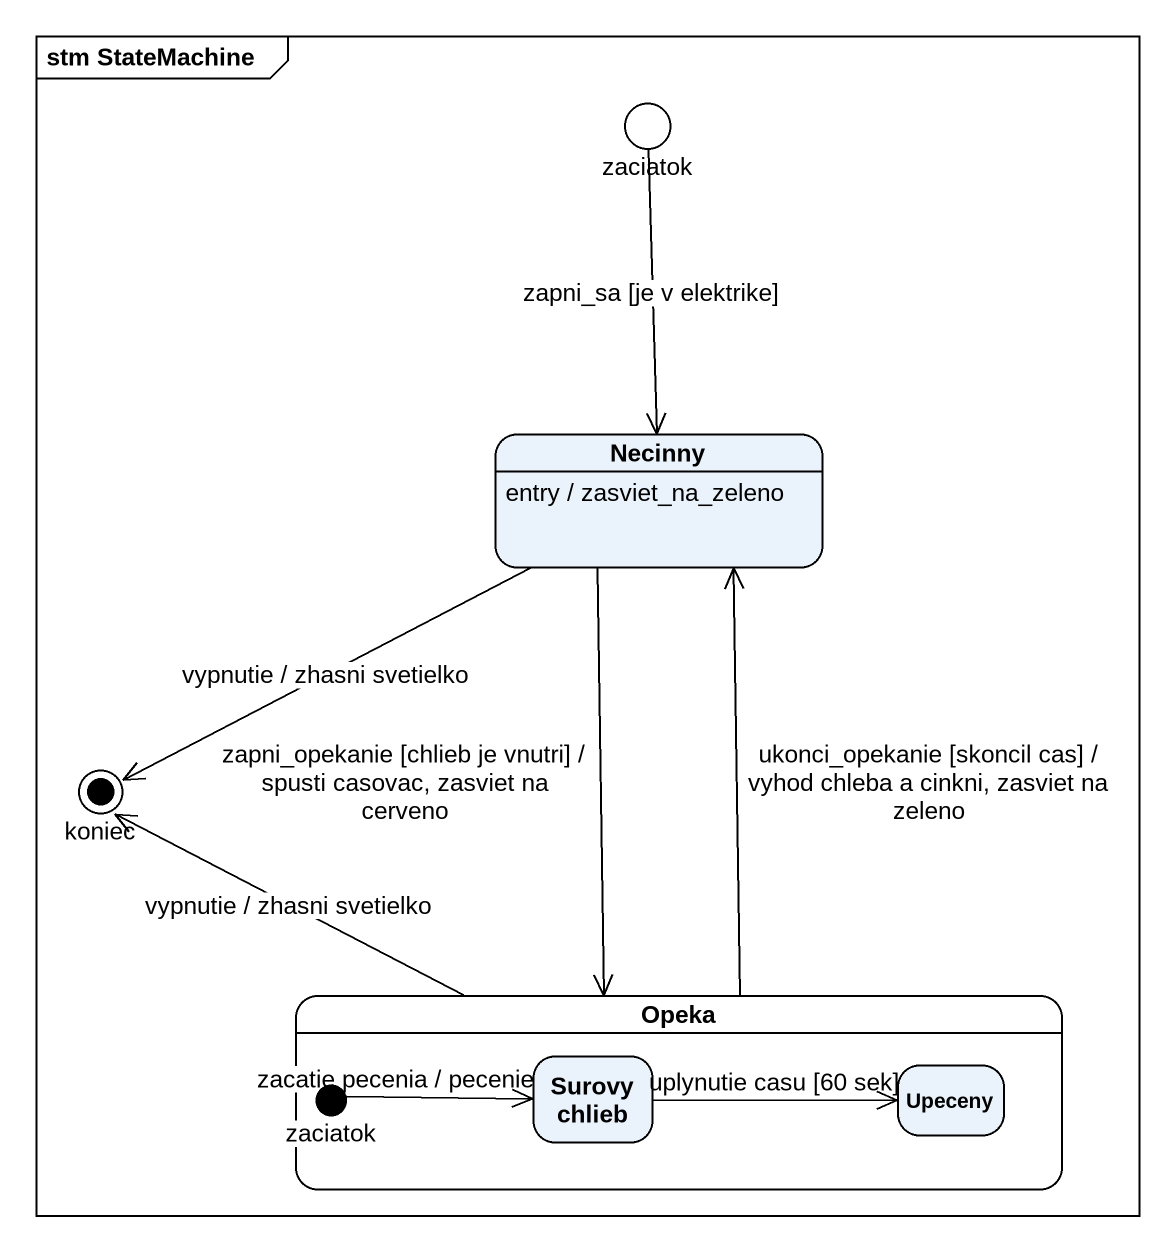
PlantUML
@startuml
mainframe stm StateMachine
hide empty description
state zaciatok <<choice>>
state Necinny
Necinny : entry / zasviet_na_zeleno
state koniec <<end>>
state Opeka {
  state "Surovy chlieb" as Surovy_chlieb
  state Upeceny
  state "zaciatok" as zaciatok_2 <<start>>
}
zaciatok --> Necinny : zapni_sa [je v elektrike]
Necinny -left-> koniec : vypnutie / zhasni svetielko
Necinny --> Opeka : zapni_opekanie [chlieb je vnutri] / spusti casovac, zasviet na cerveno
Opeka -up-> Necinny : ukonci_opekanie [skoncil cas] / vyhod chleba a cinkni, zasviet na zeleno
Opeka -left-> koniec : vypnutie / zhasni svetielko
Surovy_chlieb -right-> Upeceny : uplynutie casu [60 sek]
zaciatok_2 -right-> Surovy_chlieb : zacatie pecenia / pecenie
@enduml
